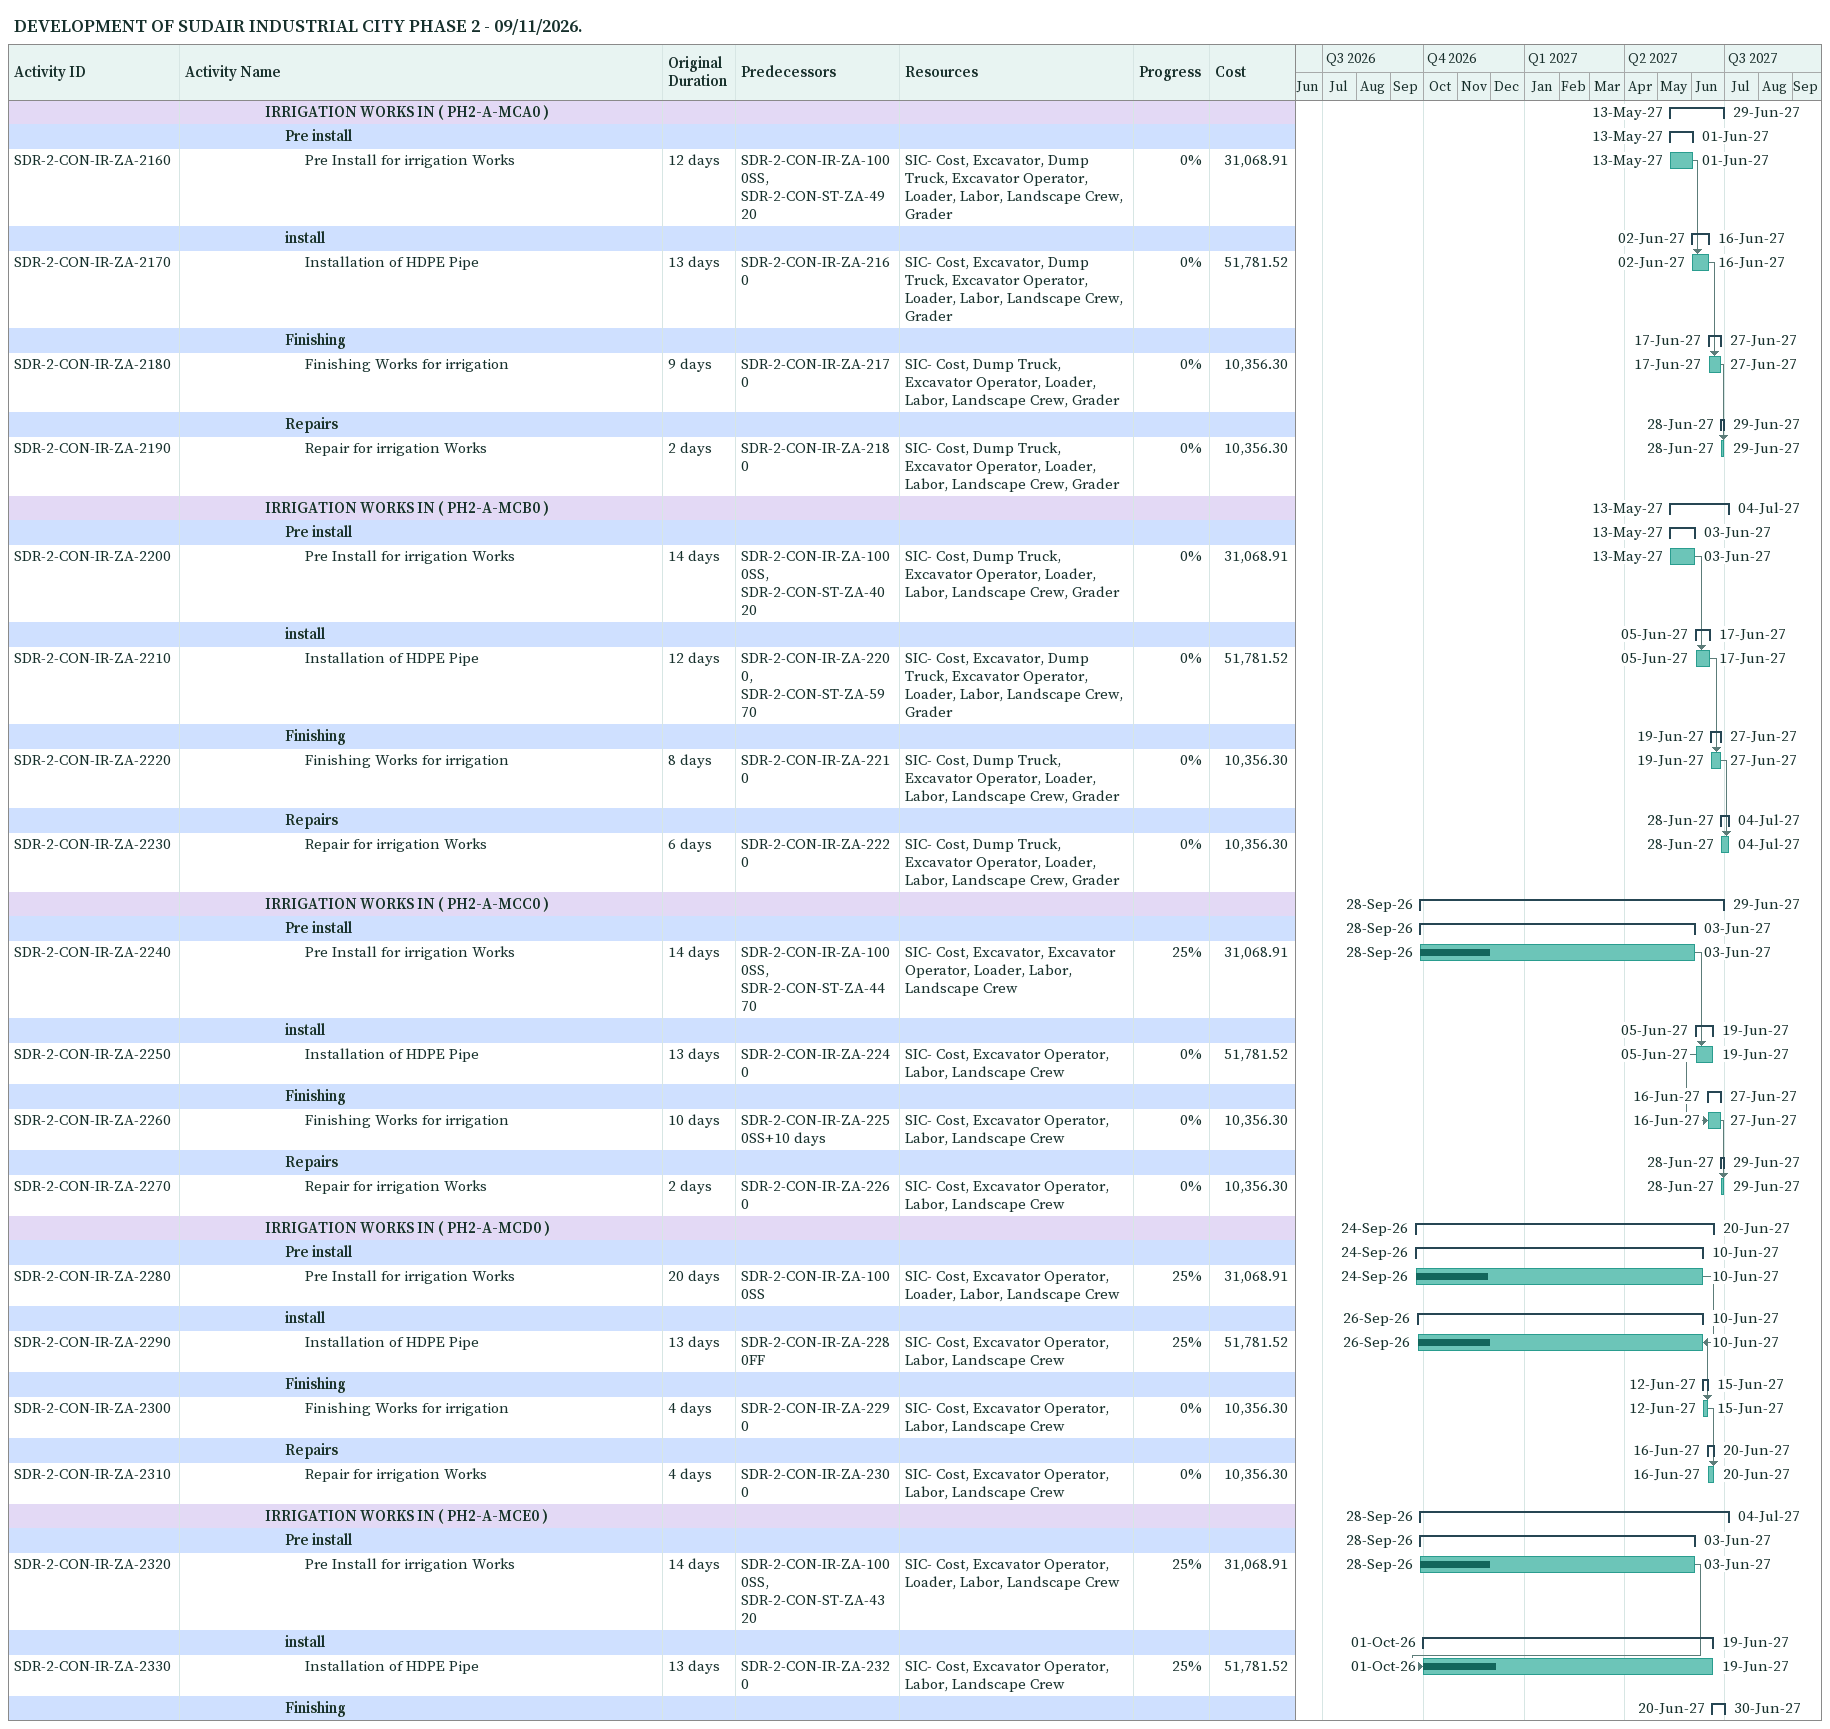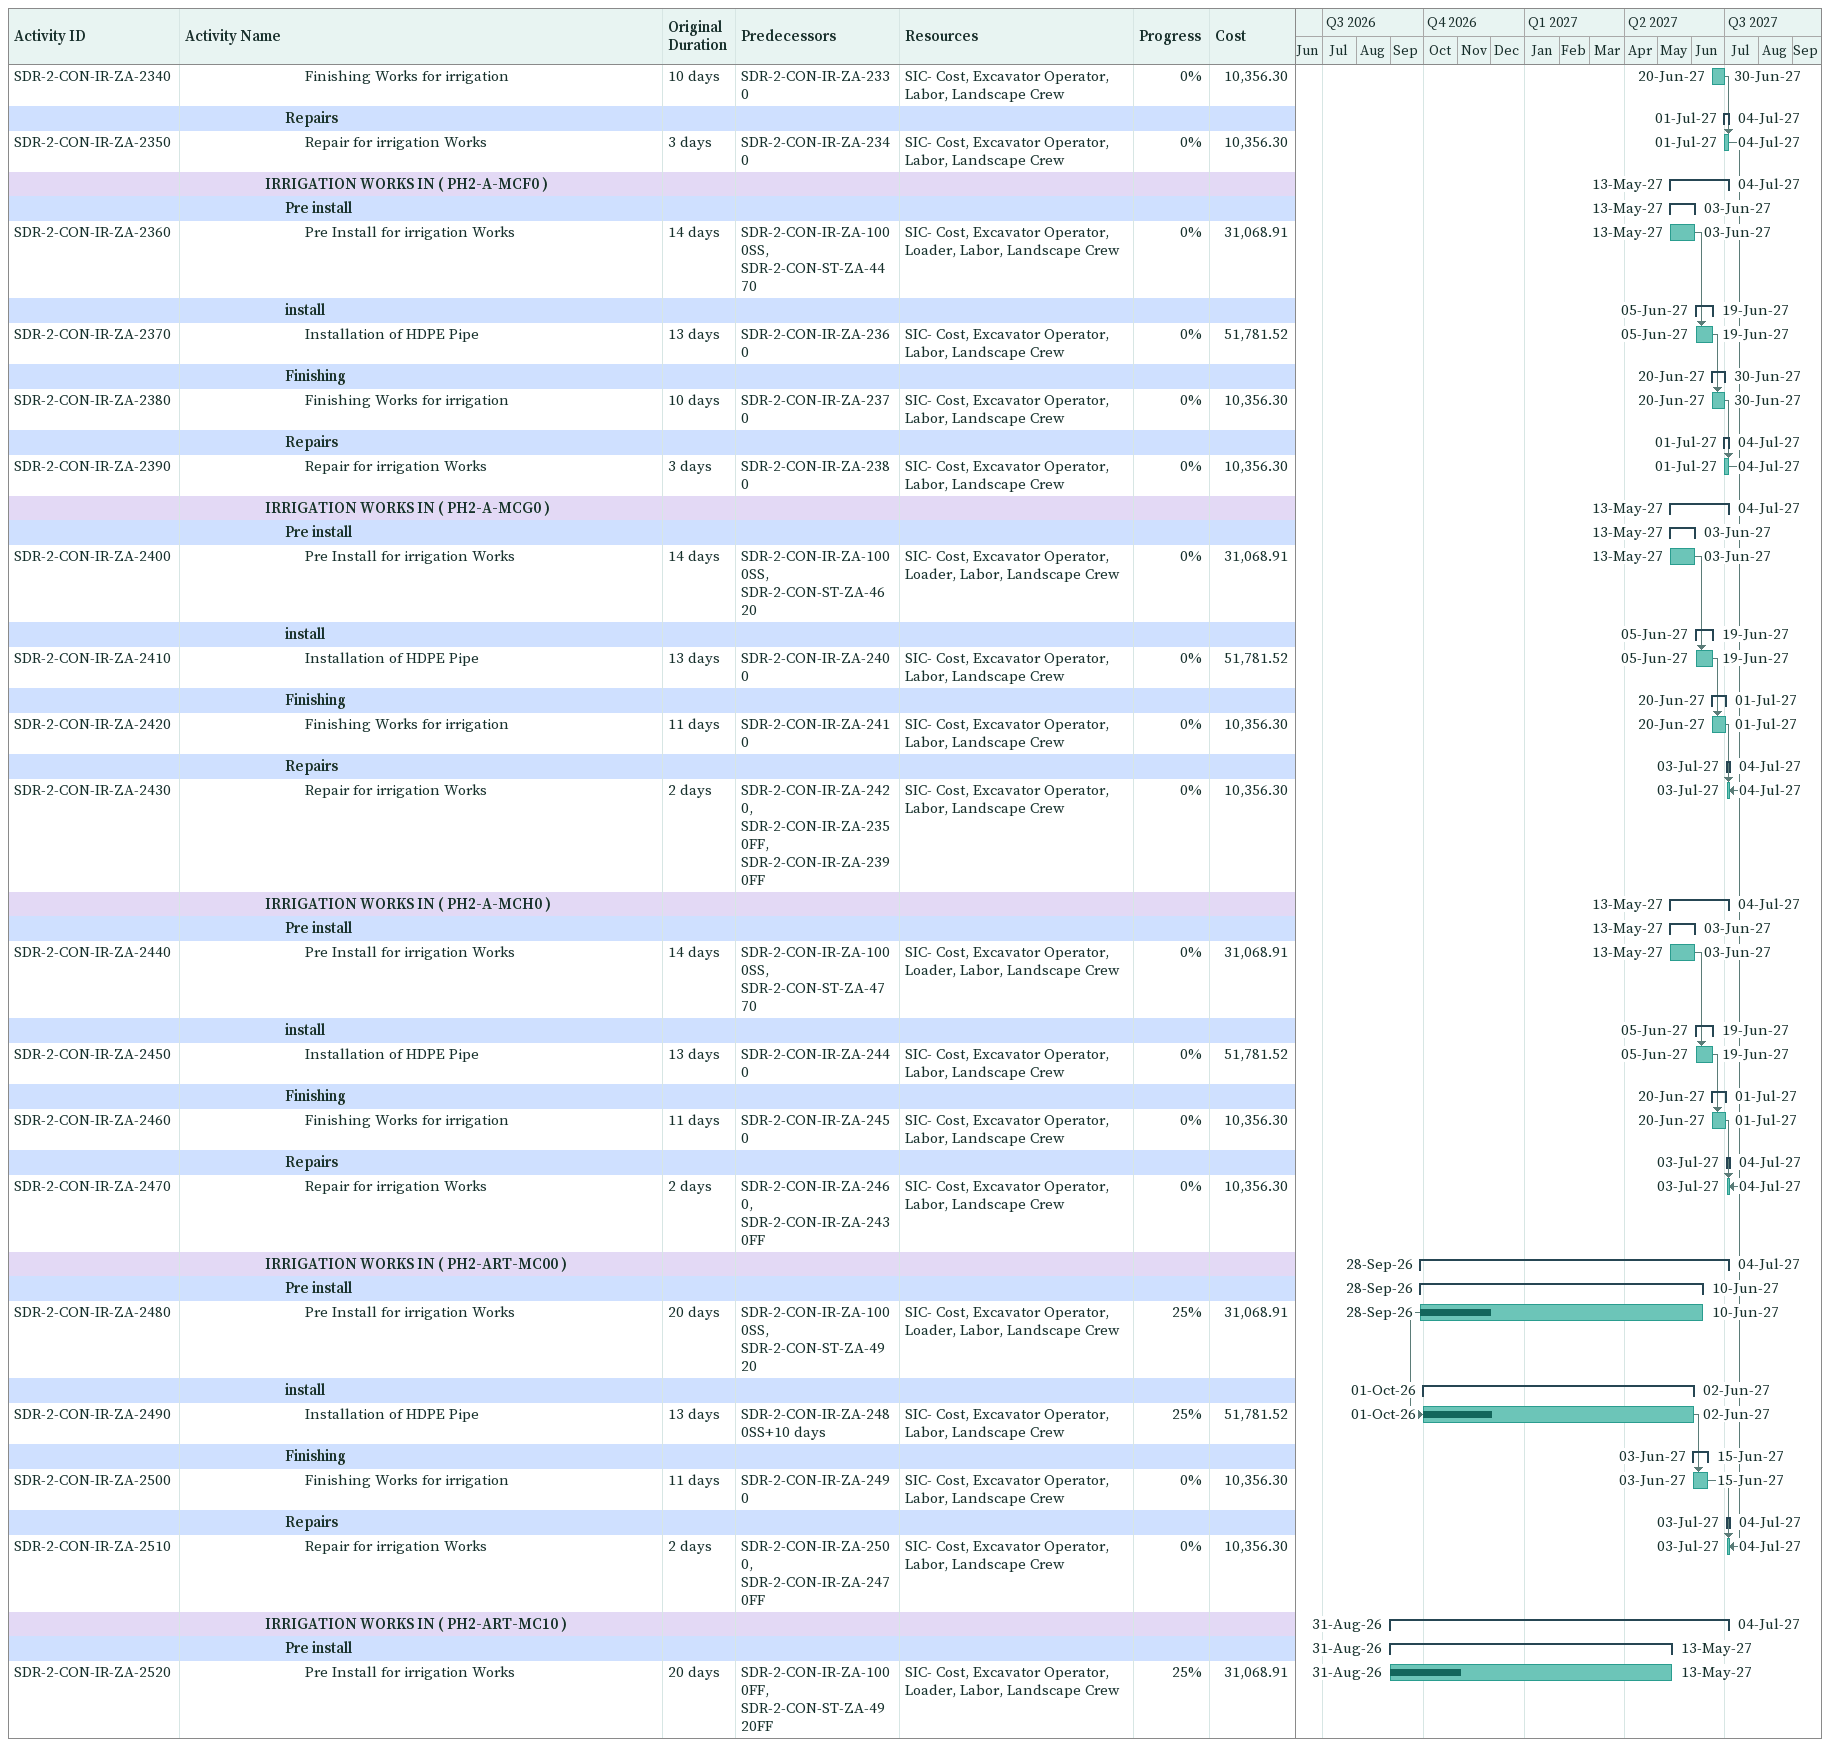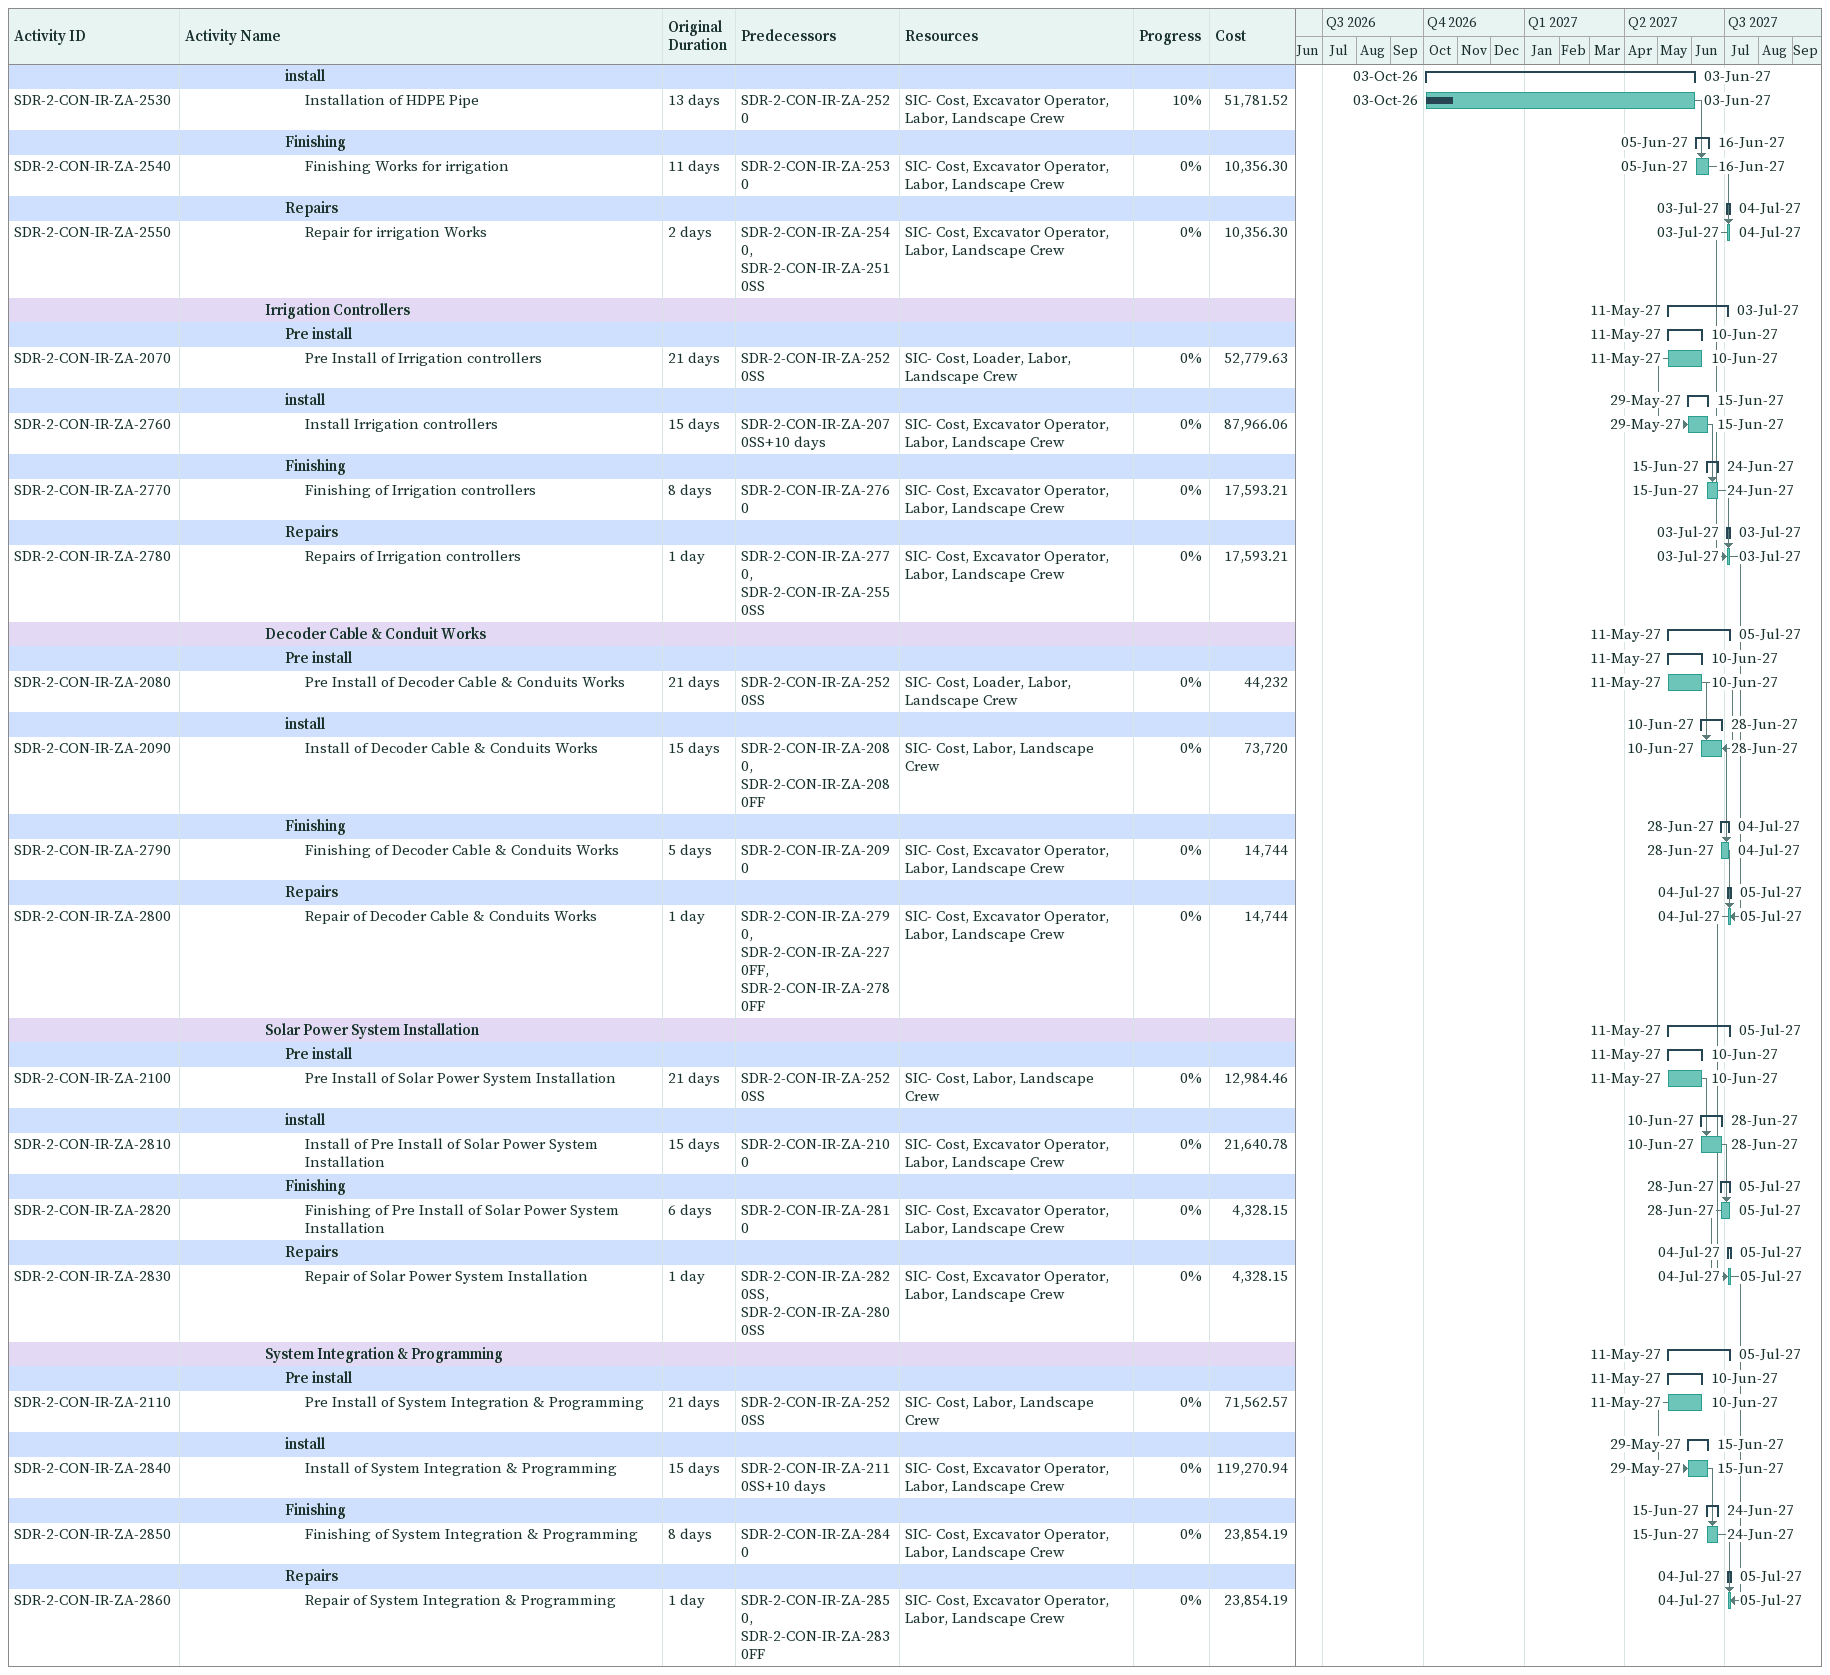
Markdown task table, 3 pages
DEVELOPMENT OF SUDAIR INDUSTRIAL CITY PHASE 2 - 09/11/2026.

| ID | Level | Task | Original duration | Start | Finish | Predecessors | Resources | % complete | Cost |
|---|---|---|---|---|---|---|---|---|---|
|  | 5 | **IRRIGATION WORKS IN ( PH2-A-MCA0 )** |  | 2027-05-13 | 2027-06-29 |  |  |  |  |
|  | 6 | **Pre install** |  | 2027-05-13 | 2027-06-01 |  |  |  |  |
| SDR-2-CON-IR-ZA-2160 | 7 | Pre Install for irrigation Works | 12d | 2027-05-13 | 2027-06-01 | SDR-2-CON-IR-ZA-1000SS, SDR-2-CON-ST-ZA-4920 | SIC- Cost, Excavator, Dump Truck, Excavator Operator, Loader, Labor, Landscape Crew, Grader | 0 | 31068.91 |
|  | 6 | **install** |  | 2027-06-02 | 2027-06-16 |  |  |  |  |
| SDR-2-CON-IR-ZA-2170 | 7 | Installation of HDPE Pipe | 13d | 2027-06-02 | 2027-06-16 | SDR-2-CON-IR-ZA-2160 | SIC- Cost, Excavator, Dump Truck, Excavator Operator, Loader, Labor, Landscape Crew, Grader | 0 | 51781.52 |
|  | 6 | **Finishing** |  | 2027-06-17 | 2027-06-27 |  |  |  |  |
| SDR-2-CON-IR-ZA-2180 | 7 | Finishing Works for irrigation | 9d | 2027-06-17 | 2027-06-27 | SDR-2-CON-IR-ZA-2170 | SIC- Cost, Dump Truck, Excavator Operator, Loader, Labor, Landscape Crew, Grader | 0 | 10356.30 |
|  | 6 | **Repairs** |  | 2027-06-28 | 2027-06-29 |  |  |  |  |
| SDR-2-CON-IR-ZA-2190 | 7 | Repair for irrigation Works | 2d | 2027-06-28 | 2027-06-29 | SDR-2-CON-IR-ZA-2180 | SIC- Cost, Dump Truck, Excavator Operator, Loader, Labor, Landscape Crew, Grader | 0 | 10356.30 |
|  | 5 | **IRRIGATION WORKS IN ( PH2-A-MCB0 )** |  | 2027-05-13 | 2027-07-04 |  |  |  |  |
|  | 6 | **Pre install** |  | 2027-05-13 | 2027-06-03 |  |  |  |  |
| SDR-2-CON-IR-ZA-2200 | 7 | Pre Install for irrigation Works | 14d | 2027-05-13 | 2027-06-03 | SDR-2-CON-IR-ZA-1000SS, SDR-2-CON-ST-ZA-4020 | SIC- Cost, Dump Truck, Excavator Operator, Loader, Labor, Landscape Crew, Grader | 0 | 31068.91 |
|  | 6 | **install** |  | 2027-06-05 | 2027-06-17 |  |  |  |  |
| SDR-2-CON-IR-ZA-2210 | 7 | Installation of HDPE Pipe | 12d | 2027-06-05 | 2027-06-17 | SDR-2-CON-IR-ZA-2200, SDR-2-CON-ST-ZA-5970 | SIC- Cost, Excavator, Dump Truck, Excavator Operator, Loader, Labor, Landscape Crew, Grader | 0 | 51781.52 |
|  | 6 | **Finishing** |  | 2027-06-19 | 2027-06-27 |  |  |  |  |
| SDR-2-CON-IR-ZA-2220 | 7 | Finishing Works for irrigation | 8d | 2027-06-19 | 2027-06-27 | SDR-2-CON-IR-ZA-2210 | SIC- Cost, Dump Truck, Excavator Operator, Loader, Labor, Landscape Crew, Grader | 0 | 10356.30 |
|  | 6 | **Repairs** |  | 2027-06-28 | 2027-07-04 |  |  |  |  |
| SDR-2-CON-IR-ZA-2230 | 7 | Repair for irrigation Works | 6d | 2027-06-28 | 2027-07-04 | SDR-2-CON-IR-ZA-2220 | SIC- Cost, Dump Truck, Excavator Operator, Loader, Labor, Landscape Crew, Grader | 0 | 10356.30 |
|  | 5 | **IRRIGATION WORKS IN ( PH2-A-MCC0 )** |  | 2026-09-28 | 2027-06-29 |  |  |  |  |
|  | 6 | **Pre install** |  | 2026-09-28 | 2027-06-03 |  |  |  |  |
| SDR-2-CON-IR-ZA-2240 | 7 | Pre Install for irrigation Works | 14d | 2026-09-28 | 2027-06-03 | SDR-2-CON-IR-ZA-1000SS, SDR-2-CON-ST-ZA-4470 | SIC- Cost, Excavator, Excavator Operator, Loader, Labor, Landscape Crew | 25 | 31068.91 |
|  | 6 | **install** |  | 2027-06-05 | 2027-06-19 |  |  |  |  |
| SDR-2-CON-IR-ZA-2250 | 7 | Installation of HDPE Pipe | 13d | 2027-06-05 | 2027-06-19 | SDR-2-CON-IR-ZA-2240 | SIC- Cost, Excavator Operator, Labor, Landscape Crew | 0 | 51781.52 |
|  | 6 | **Finishing** |  | 2027-06-16 | 2027-06-27 |  |  |  |  |
| SDR-2-CON-IR-ZA-2260 | 7 | Finishing Works for irrigation | 10d | 2027-06-16 | 2027-06-27 | SDR-2-CON-IR-ZA-2250SS+10d | SIC- Cost, Excavator Operator, Labor, Landscape Crew | 0 | 10356.30 |
|  | 6 | **Repairs** |  | 2027-06-28 | 2027-06-29 |  |  |  |  |
| SDR-2-CON-IR-ZA-2270 | 7 | Repair for irrigation Works | 2d | 2027-06-28 | 2027-06-29 | SDR-2-CON-IR-ZA-2260 | SIC- Cost, Excavator Operator, Labor, Landscape Crew | 0 | 10356.30 |
|  | 5 | **IRRIGATION WORKS IN ( PH2-A-MCD0 )** |  | 2026-09-24 | 2027-06-20 |  |  |  |  |
|  | 6 | **Pre install** |  | 2026-09-24 | 2027-06-10 |  |  |  |  |
| SDR-2-CON-IR-ZA-2280 | 7 | Pre Install for irrigation Works | 20d | 2026-09-24 | 2027-06-10 | SDR-2-CON-IR-ZA-1000SS | SIC- Cost, Excavator Operator, Loader, Labor, Landscape Crew | 25 | 31068.91 |
|  | 6 | **install** |  | 2026-09-26 | 2027-06-10 |  |  |  |  |
| SDR-2-CON-IR-ZA-2290 | 7 | Installation of HDPE Pipe | 13d | 2026-09-26 | 2027-06-10 | SDR-2-CON-IR-ZA-2280FF | SIC- Cost, Excavator Operator, Labor, Landscape Crew | 25 | 51781.52 |
|  | 6 | **Finishing** |  | 2027-06-12 | 2027-06-15 |  |  |  |  |
| SDR-2-CON-IR-ZA-2300 | 7 | Finishing Works for irrigation | 4d | 2027-06-12 | 2027-06-15 | SDR-2-CON-IR-ZA-2290 | SIC- Cost, Excavator Operator, Labor, Landscape Crew | 0 | 10356.30 |
|  | 6 | **Repairs** |  | 2027-06-16 | 2027-06-20 |  |  |  |  |
| SDR-2-CON-IR-ZA-2310 | 7 | Repair for irrigation Works | 4d | 2027-06-16 | 2027-06-20 | SDR-2-CON-IR-ZA-2300 | SIC- Cost, Excavator Operator, Labor, Landscape Crew | 0 | 10356.30 |
|  | 5 | **IRRIGATION WORKS IN ( PH2-A-MCE0 )** |  | 2026-09-28 | 2027-07-04 |  |  |  |  |
|  | 6 | **Pre install** |  | 2026-09-28 | 2027-06-03 |  |  |  |  |
| SDR-2-CON-IR-ZA-2320 | 7 | Pre Install for irrigation Works | 14d | 2026-09-28 | 2027-06-03 | SDR-2-CON-IR-ZA-1000SS, SDR-2-CON-ST-ZA-4320 | SIC- Cost, Excavator Operator, Loader, Labor, Landscape Crew | 25 | 31068.91 |
|  | 6 | **install** |  | 2026-10-01 | 2027-06-19 |  |  |  |  |
| SDR-2-CON-IR-ZA-2330 | 7 | Installation of HDPE Pipe | 13d | 2026-10-01 | 2027-06-19 | SDR-2-CON-IR-ZA-2320 | SIC- Cost, Excavator Operator, Labor, Landscape Crew | 25 | 51781.52 |
|  | 6 | **Finishing** |  | 2027-06-20 | 2027-06-30 |  |  |  |  |
| SDR-2-CON-IR-ZA-2340 | 7 | Finishing Works for irrigation | 10d | 2027-06-20 | 2027-06-30 | SDR-2-CON-IR-ZA-2330 | SIC- Cost, Excavator Operator, Labor, Landscape Crew | 0 | 10356.30 |
|  | 6 | **Repairs** |  | 2027-07-01 | 2027-07-04 |  |  |  |  |
| SDR-2-CON-IR-ZA-2350 | 7 | Repair for irrigation Works | 3d | 2027-07-01 | 2027-07-04 | SDR-2-CON-IR-ZA-2340 | SIC- Cost, Excavator Operator, Labor, Landscape Crew | 0 | 10356.30 |
|  | 5 | **IRRIGATION WORKS IN ( PH2-A-MCF0 )** |  | 2027-05-13 | 2027-07-04 |  |  |  |  |
|  | 6 | **Pre install** |  | 2027-05-13 | 2027-06-03 |  |  |  |  |
| SDR-2-CON-IR-ZA-2360 | 7 | Pre Install for irrigation Works | 14d | 2027-05-13 | 2027-06-03 | SDR-2-CON-IR-ZA-1000SS, SDR-2-CON-ST-ZA-4470 | SIC- Cost, Excavator Operator, Loader, Labor, Landscape Crew | 0 | 31068.91 |
|  | 6 | **install** |  | 2027-06-05 | 2027-06-19 |  |  |  |  |
| SDR-2-CON-IR-ZA-2370 | 7 | Installation of HDPE Pipe | 13d | 2027-06-05 | 2027-06-19 | SDR-2-CON-IR-ZA-2360 | SIC- Cost, Excavator Operator, Labor, Landscape Crew | 0 | 51781.52 |
|  | 6 | **Finishing** |  | 2027-06-20 | 2027-06-30 |  |  |  |  |
| SDR-2-CON-IR-ZA-2380 | 7 | Finishing Works for irrigation | 10d | 2027-06-20 | 2027-06-30 | SDR-2-CON-IR-ZA-2370 | SIC- Cost, Excavator Operator, Labor, Landscape Crew | 0 | 10356.30 |
|  | 6 | **Repairs** |  | 2027-07-01 | 2027-07-04 |  |  |  |  |
| SDR-2-CON-IR-ZA-2390 | 7 | Repair for irrigation Works | 3d | 2027-07-01 | 2027-07-04 | SDR-2-CON-IR-ZA-2380 | SIC- Cost, Excavator Operator, Labor, Landscape Crew | 0 | 10356.30 |
|  | 5 | **IRRIGATION WORKS IN ( PH2-A-MCG0 )** |  | 2027-05-13 | 2027-07-04 |  |  |  |  |
|  | 6 | **Pre install** |  | 2027-05-13 | 2027-06-03 |  |  |  |  |
| SDR-2-CON-IR-ZA-2400 | 7 | Pre Install for irrigation Works | 14d | 2027-05-13 | 2027-06-03 | SDR-2-CON-IR-ZA-1000SS, SDR-2-CON-ST-ZA-4620 | SIC- Cost, Excavator Operator, Loader, Labor, Landscape Crew | 0 | 31068.91 |
|  | 6 | **install** |  | 2027-06-05 | 2027-06-19 |  |  |  |  |
| SDR-2-CON-IR-ZA-2410 | 7 | Installation of HDPE Pipe | 13d | 2027-06-05 | 2027-06-19 | SDR-2-CON-IR-ZA-2400 | SIC- Cost, Excavator Operator, Labor, Landscape Crew | 0 | 51781.52 |
|  | 6 | **Finishing** |  | 2027-06-20 | 2027-07-01 |  |  |  |  |
| SDR-2-CON-IR-ZA-2420 | 7 | Finishing Works for irrigation | 11d | 2027-06-20 | 2027-07-01 | SDR-2-CON-IR-ZA-2410 | SIC- Cost, Excavator Operator, Labor, Landscape Crew | 0 | 10356.30 |
|  | 6 | **Repairs** |  | 2027-07-03 | 2027-07-04 |  |  |  |  |
| SDR-2-CON-IR-ZA-2430 | 7 | Repair for irrigation Works | 2d | 2027-07-03 | 2027-07-04 | SDR-2-CON-IR-ZA-2420, SDR-2-CON-IR-ZA-2350FF, SDR-2-CON-IR-ZA-2390FF | SIC- Cost, Excavator Operator, Labor, Landscape Crew | 0 | 10356.30 |
|  | 5 | **IRRIGATION WORKS IN ( PH2-A-MCH0 )** |  | 2027-05-13 | 2027-07-04 |  |  |  |  |
|  | 6 | **Pre install** |  | 2027-05-13 | 2027-06-03 |  |  |  |  |
| SDR-2-CON-IR-ZA-2440 | 7 | Pre Install for irrigation Works | 14d | 2027-05-13 | 2027-06-03 | SDR-2-CON-IR-ZA-1000SS, SDR-2-CON-ST-ZA-4770 | SIC- Cost, Excavator Operator, Loader, Labor, Landscape Crew | 0 | 31068.91 |
|  | 6 | **install** |  | 2027-06-05 | 2027-06-19 |  |  |  |  |
| SDR-2-CON-IR-ZA-2450 | 7 | Installation of HDPE Pipe | 13d | 2027-06-05 | 2027-06-19 | SDR-2-CON-IR-ZA-2440 | SIC- Cost, Excavator Operator, Labor, Landscape Crew | 0 | 51781.52 |
|  | 6 | **Finishing** |  | 2027-06-20 | 2027-07-01 |  |  |  |  |
| SDR-2-CON-IR-ZA-2460 | 7 | Finishing Works for irrigation | 11d | 2027-06-20 | 2027-07-01 | SDR-2-CON-IR-ZA-2450 | SIC- Cost, Excavator Operator, Labor, Landscape Crew | 0 | 10356.30 |
|  | 6 | **Repairs** |  | 2027-07-03 | 2027-07-04 |  |  |  |  |
| SDR-2-CON-IR-ZA-2470 | 7 | Repair for irrigation Works | 2d | 2027-07-03 | 2027-07-04 | SDR-2-CON-IR-ZA-2460, SDR-2-CON-IR-ZA-2430FF | SIC- Cost, Excavator Operator, Labor, Landscape Crew | 0 | 10356.30 |
|  | 5 | **IRRIGATION WORKS IN ( PH2-ART-MC00 )** |  | 2026-09-28 | 2027-07-04 |  |  |  |  |
|  | 6 | **Pre install** |  | 2026-09-28 | 2027-06-10 |  |  |  |  |
| SDR-2-CON-IR-ZA-2480 | 7 | Pre Install for irrigation Works | 20d | 2026-09-28 | 2027-06-10 | SDR-2-CON-IR-ZA-1000SS, SDR-2-CON-ST-ZA-4920 | SIC- Cost, Excavator Operator, Loader, Labor, Landscape Crew | 25 | 31068.91 |
|  | 6 | **install** |  | 2026-10-01 | 2027-06-02 |  |  |  |  |
| SDR-2-CON-IR-ZA-2490 | 7 | Installation of HDPE Pipe | 13d | 2026-10-01 | 2027-06-02 | SDR-2-CON-IR-ZA-2480SS+10d | SIC- Cost, Excavator Operator, Labor, Landscape Crew | 25 | 51781.52 |
|  | 6 | **Finishing** |  | 2027-06-03 | 2027-06-15 |  |  |  |  |
| SDR-2-CON-IR-ZA-2500 | 7 | Finishing Works for irrigation | 11d | 2027-06-03 | 2027-06-15 | SDR-2-CON-IR-ZA-2490 | SIC- Cost, Excavator Operator, Labor, Landscape Crew | 0 | 10356.30 |
|  | 6 | **Repairs** |  | 2027-07-03 | 2027-07-04 |  |  |  |  |
| SDR-2-CON-IR-ZA-2510 | 7 | Repair for irrigation Works | 2d | 2027-07-03 | 2027-07-04 | SDR-2-CON-IR-ZA-2500, SDR-2-CON-IR-ZA-2470FF | SIC- Cost, Excavator Operator, Labor, Landscape Crew | 0 | 10356.30 |
|  | 5 | **IRRIGATION WORKS IN ( PH2-ART-MC10 )** |  | 2026-08-31 | 2027-07-04 |  |  |  |  |
|  | 6 | **Pre install** |  | 2026-08-31 | 2027-05-13 |  |  |  |  |
| SDR-2-CON-IR-ZA-2520 | 7 | Pre Install for irrigation Works | 20d | 2026-08-31 | 2027-05-13 | SDR-2-CON-IR-ZA-1000FF, SDR-2-CON-ST-ZA-4920FF | SIC- Cost, Excavator Operator, Loader, Labor, Landscape Crew | 25 | 31068.91 |
|  | 6 | **install** |  | 2026-10-03 | 2027-06-03 |  |  |  |  |
| SDR-2-CON-IR-ZA-2530 | 7 | Installation of HDPE Pipe | 13d | 2026-10-03 | 2027-06-03 | SDR-2-CON-IR-ZA-2520 | SIC- Cost, Excavator Operator, Labor, Landscape Crew | 10 | 51781.52 |
|  | 6 | **Finishing** |  | 2027-06-05 | 2027-06-16 |  |  |  |  |
| SDR-2-CON-IR-ZA-2540 | 7 | Finishing Works for irrigation | 11d | 2027-06-05 | 2027-06-16 | SDR-2-CON-IR-ZA-2530 | SIC- Cost, Excavator Operator, Labor, Landscape Crew | 0 | 10356.30 |
|  | 6 | **Repairs** |  | 2027-07-03 | 2027-07-04 |  |  |  |  |
| SDR-2-CON-IR-ZA-2550 | 7 | Repair for irrigation Works | 2d | 2027-07-03 | 2027-07-04 | SDR-2-CON-IR-ZA-2540, SDR-2-CON-IR-ZA-2510SS | SIC- Cost, Excavator Operator, Labor, Landscape Crew | 0 | 10356.30 |
|  | 5 | **Irrigation Controllers** |  | 2027-05-11 | 2027-07-03 |  |  |  |  |
|  | 6 | **Pre install** |  | 2027-05-11 | 2027-06-10 |  |  |  |  |
| SDR-2-CON-IR-ZA-2070 | 7 | Pre Install of Irrigation controllers | 21d | 2027-05-11 | 2027-06-10 | SDR-2-CON-IR-ZA-2520SS | SIC- Cost, Loader, Labor, Landscape Crew | 0 | 52779.63 |
|  | 6 | **install** |  | 2027-05-29 | 2027-06-15 |  |  |  |  |
| SDR-2-CON-IR-ZA-2760 | 7 | Install Irrigation controllers | 15d | 2027-05-29 | 2027-06-15 | SDR-2-CON-IR-ZA-2070SS+10d | SIC- Cost, Excavator Operator, Labor, Landscape Crew | 0 | 87966.06 |
|  | 6 | **Finishing** |  | 2027-06-15 | 2027-06-24 |  |  |  |  |
| SDR-2-CON-IR-ZA-2770 | 7 | Finishing of Irrigation controllers | 8d | 2027-06-15 | 2027-06-24 | SDR-2-CON-IR-ZA-2760 | SIC- Cost, Excavator Operator, Labor, Landscape Crew | 0 | 17593.21 |
|  | 6 | **Repairs** |  | 2027-07-03 | 2027-07-03 |  |  |  |  |
| SDR-2-CON-IR-ZA-2780 | 7 | Repairs of Irrigation controllers | 1d | 2027-07-03 | 2027-07-03 | SDR-2-CON-IR-ZA-2770, SDR-2-CON-IR-ZA-2550SS | SIC- Cost, Excavator Operator, Labor, Landscape Crew | 0 | 17593.21 |
|  | 5 | **Decoder Cable & Conduit Works** |  | 2027-05-11 | 2027-07-05 |  |  |  |  |
|  | 6 | **Pre install** |  | 2027-05-11 | 2027-06-10 |  |  |  |  |
| SDR-2-CON-IR-ZA-2080 | 7 | Pre Install of Decoder Cable & Conduits Works | 21d | 2027-05-11 | 2027-06-10 | SDR-2-CON-IR-ZA-2520SS | SIC- Cost, Loader, Labor, Landscape Crew | 0 | 44232 |
|  | 6 | **install** |  | 2027-06-10 | 2027-06-28 |  |  |  |  |
| SDR-2-CON-IR-ZA-2090 | 7 | Install of Decoder Cable & Conduits Works | 15d | 2027-06-10 | 2027-06-28 | SDR-2-CON-IR-ZA-2080, SDR-2-CON-IR-ZA-2080FF | SIC- Cost, Labor, Landscape Crew | 0 | 73720 |
|  | 6 | **Finishing** |  | 2027-06-28 | 2027-07-04 |  |  |  |  |
| SDR-2-CON-IR-ZA-2790 | 7 | Finishing of Decoder Cable & Conduits Works | 5d | 2027-06-28 | 2027-07-04 | SDR-2-CON-IR-ZA-2090 | SIC- Cost, Excavator Operator, Labor, Landscape Crew | 0 | 14744 |
|  | 6 | **Repairs** |  | 2027-07-04 | 2027-07-05 |  |  |  |  |
| SDR-2-CON-IR-ZA-2800 | 7 | Repair of Decoder Cable & Conduits Works | 1d | 2027-07-04 | 2027-07-05 | SDR-2-CON-IR-ZA-2790, SDR-2-CON-IR-ZA-2270FF, SDR-2-CON-IR-ZA-2780FF | SIC- Cost, Excavator Operator, Labor, Landscape Crew | 0 | 14744 |
|  | 5 | **Solar Power System Installation** |  | 2027-05-11 | 2027-07-05 |  |  |  |  |
|  | 6 | **Pre install** |  | 2027-05-11 | 2027-06-10 |  |  |  |  |
| SDR-2-CON-IR-ZA-2100 | 7 | Pre Install of Solar Power System Installation | 21d | 2027-05-11 | 2027-06-10 | SDR-2-CON-IR-ZA-2520SS | SIC- Cost, Labor, Landscape Crew | 0 | 12984.46 |
|  | 6 | **install** |  | 2027-06-10 | 2027-06-28 |  |  |  |  |
| SDR-2-CON-IR-ZA-2810 | 7 | Install of Pre Install of Solar Power System Installation | 15d | 2027-06-10 | 2027-06-28 | SDR-2-CON-IR-ZA-2100 | SIC- Cost, Excavator Operator, Labor, Landscape Crew | 0 | 21640.78 |
|  | 6 | **Finishing** |  | 2027-06-28 | 2027-07-05 |  |  |  |  |
| SDR-2-CON-IR-ZA-2820 | 7 | Finishing of Pre Install of Solar Power System Installation | 6d | 2027-06-28 | 2027-07-05 | SDR-2-CON-IR-ZA-2810 | SIC- Cost, Excavator Operator, Labor, Landscape Crew | 0 | 4328.15 |
|  | 6 | **Repairs** |  | 2027-07-04 | 2027-07-05 |  |  |  |  |
| SDR-2-CON-IR-ZA-2830 | 7 | Repair of Solar Power System Installation | 1d | 2027-07-04 | 2027-07-05 | SDR-2-CON-IR-ZA-2820SS, SDR-2-CON-IR-ZA-2800SS | SIC- Cost, Excavator Operator, Labor, Landscape Crew | 0 | 4328.15 |
|  | 5 | **System Integration & Programming** |  | 2027-05-11 | 2027-07-05 |  |  |  |  |
|  | 6 | **Pre install** |  | 2027-05-11 | 2027-06-10 |  |  |  |  |
| SDR-2-CON-IR-ZA-2110 | 7 | Pre Install of System Integration & Programming | 21d | 2027-05-11 | 2027-06-10 | SDR-2-CON-IR-ZA-2520SS | SIC- Cost, Labor, Landscape Crew | 0 | 71562.57 |
|  | 6 | **install** |  | 2027-05-29 | 2027-06-15 |  |  |  |  |
| SDR-2-CON-IR-ZA-2840 | 7 | Install of System Integration & Programming | 15d | 2027-05-29 | 2027-06-15 | SDR-2-CON-IR-ZA-2110SS+10d | SIC- Cost, Excavator Operator, Labor, Landscape Crew | 0 | 119270.94 |
|  | 6 | **Finishing** |  | 2027-06-15 | 2027-06-24 |  |  |  |  |
| SDR-2-CON-IR-ZA-2850 | 7 | Finishing of System Integration & Programming | 8d | 2027-06-15 | 2027-06-24 | SDR-2-CON-IR-ZA-2840 | SIC- Cost, Excavator Operator, Labor, Landscape Crew | 0 | 23854.19 |
|  | 6 | **Repairs** |  | 2027-07-04 | 2027-07-05 |  |  |  |  |
| SDR-2-CON-IR-ZA-2860 | 7 | Repair of System Integration & Programming | 1d | 2027-07-04 | 2027-07-05 | SDR-2-CON-IR-ZA-2850, SDR-2-CON-IR-ZA-2830FF | SIC- Cost, Excavator Operator, Labor, Landscape Crew | 0 | 23854.19 |
